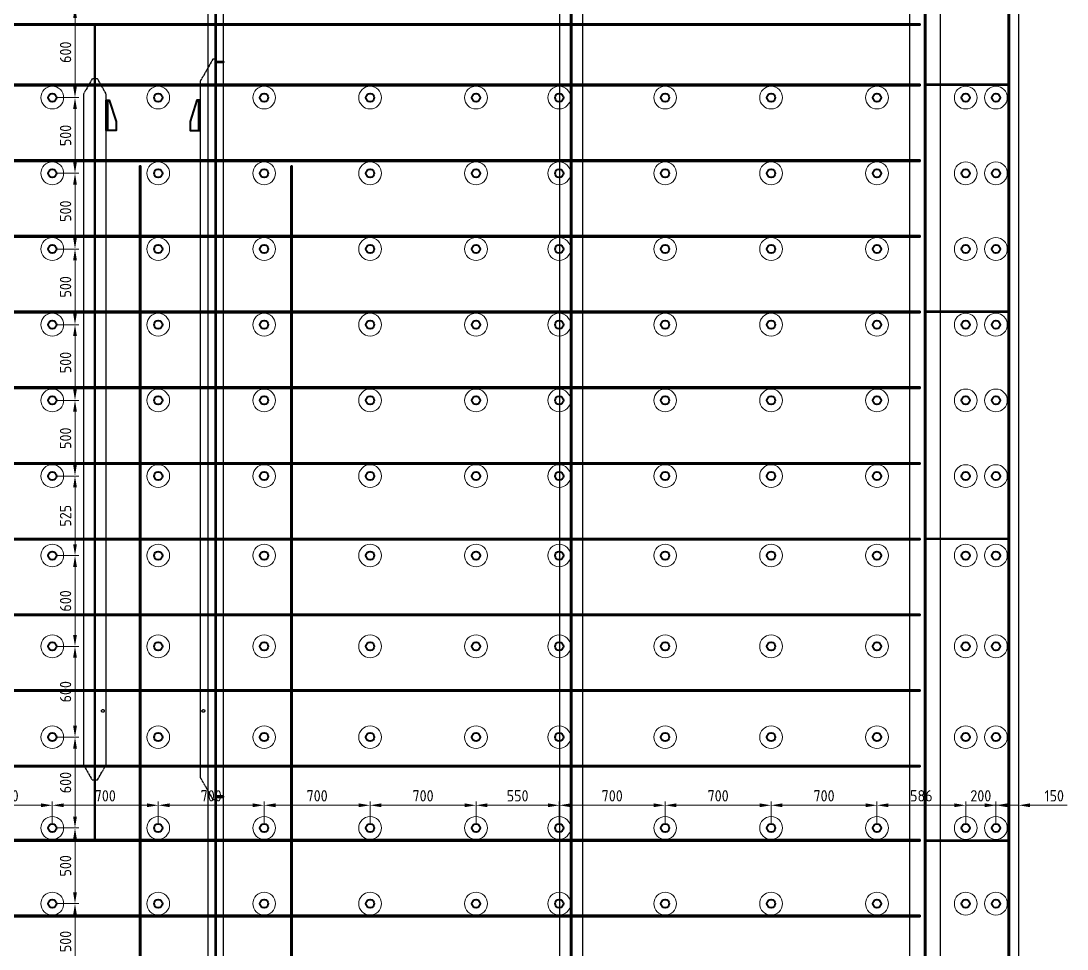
# Model space of a CAD drawing. Header units: millimetres. Extents: x -15442 to 12227, y -1071 to 35649.
# Drawn here: x -9116 to -2202, y 16528 to 22660 of the extents above; entities that cross this region are included whole.
import ezdxf

# ---------------------------------------------------------------- set-up
doc = ezdxf.new("R2010")
doc.units = ezdxf.units.MM
doc.linetypes.add('AM_ISO02W050', pattern=[7.5, 6, -1.5])
doc.linetypes.add('AM_ISO09W050', pattern=[22.5, 12, -1.5, 3, -1.5, 3, -1.5])
for name, color, linetype, lineweight in [('Mechanical-AM_0', 7, 'Continuous', 40), ('Mechanical-AM_11', 3, 'AM_ISO09W050', 25), ('Mechanical-AM_3', 6, 'AM_ISO02W050', 35), ('Mechanical-AM_9', 253, 'Continuous', 0)]:
    doc.layers.add(name, color=color, linetype=linetype, lineweight=lineweight)
doc.styles.get("Standard").update_dxf_attribs({"font": 'ISOCP.SHX'})
doc.dimstyles.new('AM_ISO', dxfattribs={"dimtxt": 3, "dimasz": 3, "dimexe": 1, "dimexo": 1, "dimgap": 1, "dimtad": 1, "dimdec": 0, "dimdsep": 46, "dimtxsty": 'Standard', "dimcen": 0, "dimclrd": 256, "dimclre": 256, "dimclrt": 2, "dimadec": 0, "dimazin": 2, "dimtp": 0.1, "dimtm": 0.1, "dimtfac": 0.71, "dimtdec": 0, "dimtmove": 0, "dimatfit": 3, "dimfxl": 1, "dimtzin": 0, "dimlwd": -1, "dimlwe": -1, "dimarcsym": 1})

# ---------------------------------------------------------------- blocks, each defined once
blk = doc.blocks.new('stop plate-tv')
blk.add_line((200, 9), (0, 9))
blk.add_lwpolyline([(0, 0), (200, 0), (200, 20), (60, 65), (0, 65)], close=True)
blk = doc.blocks.new('*D2071')
at = {"layer": 'Defpoints', "color": 0, "transparency": 16777216}
for p in [(-8908.2, 17478.3), (-9498.2, 17328.3), (-8908.2, 17328.3)]:
    blk.add_point(p, dxfattribs=at)
at = {"layer": 'Mechanical-AM_9', "transparency": 16777216}
for p, q in [((-9498.2, 17353.3), (-9498.2, 17503.3)), ((-8908.2, 17353.3), (-8908.2, 17503.3)), ((-9423.2, 17478.3), (-8983.2, 17478.3))]:
    blk.add_line(p, q, dxfattribs=at)
for points in [[(-9423.2, 17490.8), (-9423.2, 17465.8), (-9498.2, 17478.3)], [(-8983.2, 17490.8), (-8983.2, 17465.8), (-8908.2, 17478.3)]]:
    blk.add_solid(points, dxfattribs=at)
at = {"layer": 'Mechanical-AM_9', "color": 2, "transparency": 16777216, "insert": (-9203.2, 17540.8), "char_height": 75, "attachment_point": 5}
blk.add_mtext('590', dxfattribs=at)
blk = doc.blocks.new('*D2072')
at = {"layer": 'Defpoints', "color": 0, "transparency": 16777216}
for p in [(-8208.2, 17478.3), (-8908.2, 17328.3), (-8208.2, 17328.3)]:
    blk.add_point(p, dxfattribs=at)
at = {"layer": 'Mechanical-AM_9', "transparency": 16777216}
for p, q in [((-8908.2, 17353.3), (-8908.2, 17503.3)), ((-8208.2, 17353.3), (-8208.2, 17503.3)), ((-8833.2, 17478.3), (-8283.2, 17478.3))]:
    blk.add_line(p, q, dxfattribs=at)
for points in [[(-8833.2, 17490.8), (-8833.2, 17465.8), (-8908.2, 17478.3)], [(-8283.2, 17490.8), (-8283.2, 17465.8), (-8208.2, 17478.3)]]:
    blk.add_solid(points, dxfattribs=at)
at = {"layer": 'Mechanical-AM_9', "color": 2, "transparency": 16777216, "insert": (-8558.2, 17540.8), "char_height": 75, "attachment_point": 5}
blk.add_mtext('700', dxfattribs=at)
blk = doc.blocks.new('*D2073')
at = {"layer": 'Defpoints', "color": 0, "transparency": 16777216}
for p in [(-7508.2, 17478.3), (-8208.2, 17328.3), (-7508.2, 17328.3)]:
    blk.add_point(p, dxfattribs=at)
at = {"layer": 'Mechanical-AM_9', "transparency": 16777216}
for p, q in [((-8208.2, 17353.3), (-8208.2, 17503.3)), ((-7508.2, 17353.3), (-7508.2, 17503.3)), ((-8133.2, 17478.3), (-7583.2, 17478.3))]:
    blk.add_line(p, q, dxfattribs=at)
for points in [[(-8133.2, 17490.8), (-8133.2, 17465.8), (-8208.2, 17478.3)], [(-7583.2, 17490.8), (-7583.2, 17465.8), (-7508.2, 17478.3)]]:
    blk.add_solid(points, dxfattribs=at)
at = {"layer": 'Mechanical-AM_9', "color": 2, "transparency": 16777216, "insert": (-7858.2, 17540.8), "char_height": 75, "attachment_point": 5}
blk.add_mtext('700', dxfattribs=at)
blk = doc.blocks.new('*D2074')
at = {"layer": 'Defpoints', "color": 0, "transparency": 16777216}
for p in [(-6808.2, 17478.3), (-7508.2, 17328.3), (-6808.2, 17328.3)]:
    blk.add_point(p, dxfattribs=at)
at = {"layer": 'Mechanical-AM_9', "transparency": 16777216}
for p, q in [((-7508.2, 17353.3), (-7508.2, 17503.3)), ((-6808.2, 17353.3), (-6808.2, 17503.3)), ((-7433.2, 17478.3), (-6883.2, 17478.3))]:
    blk.add_line(p, q, dxfattribs=at)
for points in [[(-7433.2, 17490.8), (-7433.2, 17465.8), (-7508.2, 17478.3)], [(-6883.2, 17490.8), (-6883.2, 17465.8), (-6808.2, 17478.3)]]:
    blk.add_solid(points, dxfattribs=at)
at = {"layer": 'Mechanical-AM_9', "color": 2, "transparency": 16777216, "insert": (-7158.2, 17540.8), "char_height": 75, "attachment_point": 5}
blk.add_mtext('700', dxfattribs=at)
blk = doc.blocks.new('*D2075')
at = {"layer": 'Defpoints', "color": 0, "transparency": 16777216}
for p in [(-6108.2, 17478.3), (-6808.2, 17328.3), (-6108.2, 17328.3)]:
    blk.add_point(p, dxfattribs=at)
at = {"layer": 'Mechanical-AM_9', "transparency": 16777216}
for p, q in [((-6808.2, 17353.3), (-6808.2, 17503.3)), ((-6108.2, 17353.3), (-6108.2, 17503.3)), ((-6733.2, 17478.3), (-6183.2, 17478.3))]:
    blk.add_line(p, q, dxfattribs=at)
for points in [[(-6733.2, 17490.8), (-6733.2, 17465.8), (-6808.2, 17478.3)], [(-6183.2, 17490.8), (-6183.2, 17465.8), (-6108.2, 17478.3)]]:
    blk.add_solid(points, dxfattribs=at)
at = {"layer": 'Mechanical-AM_9', "color": 2, "transparency": 16777216, "insert": (-6458.2, 17540.8), "char_height": 75, "attachment_point": 5}
blk.add_mtext('700', dxfattribs=at)
blk = doc.blocks.new('*D2076')
at = {"layer": 'Defpoints', "color": 0, "transparency": 16777216}
for p in [(-5558.2, 17478.3), (-6108.2, 17328.3), (-5558.2, 17328.3)]:
    blk.add_point(p, dxfattribs=at)
at = {"layer": 'Mechanical-AM_9', "transparency": 16777216}
for p, q in [((-6108.2, 17353.3), (-6108.2, 17503.3)), ((-5558.2, 17353.3), (-5558.2, 17503.3)), ((-6033.2, 17478.3), (-5633.2, 17478.3))]:
    blk.add_line(p, q, dxfattribs=at)
for points in [[(-6033.2, 17490.8), (-6033.2, 17465.8), (-6108.2, 17478.3)], [(-5633.2, 17490.8), (-5633.2, 17465.8), (-5558.2, 17478.3)]]:
    blk.add_solid(points, dxfattribs=at)
at = {"layer": 'Mechanical-AM_9', "color": 2, "transparency": 16777216, "insert": (-5833.2, 17540.8), "char_height": 75, "attachment_point": 5}
blk.add_mtext('550', dxfattribs=at)
blk = doc.blocks.new('*D2077')
at = {"layer": 'Defpoints', "color": 0, "transparency": 16777216}
for p in [(-4858.2, 17478.3), (-5558.2, 17328.3), (-4858.2, 17328.3)]:
    blk.add_point(p, dxfattribs=at)
at = {"layer": 'Mechanical-AM_9', "transparency": 16777216}
for p, q in [((-5558.2, 17353.3), (-5558.2, 17503.3)), ((-4858.2, 17353.3), (-4858.2, 17503.3)), ((-5483.2, 17478.3), (-4933.2, 17478.3))]:
    blk.add_line(p, q, dxfattribs=at)
for points in [[(-5483.2, 17490.8), (-5483.2, 17465.8), (-5558.2, 17478.3)], [(-4933.2, 17490.8), (-4933.2, 17465.8), (-4858.2, 17478.3)]]:
    blk.add_solid(points, dxfattribs=at)
at = {"layer": 'Mechanical-AM_9', "color": 2, "transparency": 16777216, "insert": (-5208.2, 17540.8), "char_height": 75, "attachment_point": 5}
blk.add_mtext('700', dxfattribs=at)
blk = doc.blocks.new('*D2078')
at = {"layer": 'Defpoints', "color": 0, "transparency": 16777216}
for p in [(-4158.2, 17478.3), (-4858.2, 17328.3), (-4158.2, 17328.3)]:
    blk.add_point(p, dxfattribs=at)
at = {"layer": 'Mechanical-AM_9', "transparency": 16777216}
for p, q in [((-4858.2, 17353.3), (-4858.2, 17503.3)), ((-4158.2, 17353.3), (-4158.2, 17503.3)), ((-4783.2, 17478.3), (-4233.2, 17478.3))]:
    blk.add_line(p, q, dxfattribs=at)
for points in [[(-4783.2, 17490.8), (-4783.2, 17465.8), (-4858.2, 17478.3)], [(-4233.2, 17490.8), (-4233.2, 17465.8), (-4158.2, 17478.3)]]:
    blk.add_solid(points, dxfattribs=at)
at = {"layer": 'Mechanical-AM_9', "color": 2, "transparency": 16777216, "insert": (-4508.2, 17540.8), "char_height": 75, "attachment_point": 5}
blk.add_mtext('700', dxfattribs=at)
blk = doc.blocks.new('*D2079')
at = {"layer": 'Defpoints', "color": 0, "transparency": 16777216}
for p in [(-3458.2, 17478.3), (-4158.2, 17328.3), (-3458.2, 17328.3)]:
    blk.add_point(p, dxfattribs=at)
at = {"layer": 'Mechanical-AM_9', "transparency": 16777216}
for p, q in [((-4158.2, 17353.3), (-4158.2, 17503.3)), ((-3458.2, 17353.3), (-3458.2, 17503.3)), ((-4083.2, 17478.3), (-3533.2, 17478.3))]:
    blk.add_line(p, q, dxfattribs=at)
for points in [[(-4083.2, 17490.8), (-4083.2, 17465.8), (-4158.2, 17478.3)], [(-3533.2, 17490.8), (-3533.2, 17465.8), (-3458.2, 17478.3)]]:
    blk.add_solid(points, dxfattribs=at)
at = {"layer": 'Mechanical-AM_9', "color": 2, "transparency": 16777216, "insert": (-3808.2, 17540.8), "char_height": 75, "attachment_point": 5}
blk.add_mtext('700', dxfattribs=at)
blk = doc.blocks.new('*D2080')
at = {"layer": 'Defpoints', "color": 0, "transparency": 16777216}
for p in [(-2872.1, 17478.3), (-3458.2, 17328.3), (-2872.1, 17328.3)]:
    blk.add_point(p, dxfattribs=at)
at = {"layer": 'Mechanical-AM_9', "transparency": 16777216}
for p, q in [((-3458.2, 17353.3), (-3458.2, 17503.3)), ((-2872.1, 17353.3), (-2872.1, 17503.3)), ((-3383.2, 17478.3), (-2947.1, 17478.3))]:
    blk.add_line(p, q, dxfattribs=at)
for points in [[(-3383.2, 17490.8), (-3383.2, 17465.8), (-3458.2, 17478.3)], [(-2947.1, 17490.8), (-2947.1, 17465.8), (-2872.1, 17478.3)]]:
    blk.add_solid(points, dxfattribs=at)
at = {"layer": 'Mechanical-AM_9', "color": 2, "transparency": 16777216, "insert": (-3165.2, 17540.8), "char_height": 75, "attachment_point": 5}
blk.add_mtext('586', dxfattribs=at)
blk = doc.blocks.new('*D2081')
at = {"layer": 'Defpoints', "color": 0, "transparency": 16777216}
for p in [(-2672.1, 17478.3), (-2872.1, 17328.3), (-2672.1, 17328.3)]:
    blk.add_point(p, dxfattribs=at)
at = {"layer": 'Mechanical-AM_9', "transparency": 16777216}
for p, q in [((-2872.1, 17353.3), (-2872.1, 17503.3)), ((-2672.1, 17353.3), (-2672.1, 17503.3)), ((-2947.1, 17478.3), (-3022.1, 17478.3)), ((-2872.1, 17478.3), (-2672.1, 17478.3)), ((-2597.1, 17478.3), (-2522.1, 17478.3))]:
    blk.add_line(p, q, dxfattribs=at)
for points in [[(-2947.1, 17490.8), (-2947.1, 17465.8), (-2872.1, 17478.3)], [(-2597.1, 17490.8), (-2597.1, 17465.8), (-2672.1, 17478.3)]]:
    blk.add_solid(points, dxfattribs=at)
at = {"layer": 'Mechanical-AM_9', "color": 2, "transparency": 16777216, "insert": (-2772.1, 17540.8), "char_height": 75, "attachment_point": 5}
blk.add_mtext('200', dxfattribs=at)
blk = doc.blocks.new('*D2082')
at = {"layer": 'Defpoints', "color": 0, "transparency": 16777216}
for p in [(-2522.1, 17478.3), (-2672.1, 17328.3), (-2522.1, 17328.3)]:
    blk.add_point(p, dxfattribs=at)
at = {"layer": 'Mechanical-AM_9', "transparency": 16777216}
for p, q in [((-2672.1, 17353.3), (-2672.1, 17503.3)), ((-2522.1, 17353.3), (-2522.1, 17503.3)), ((-2747.1, 17478.3), (-2822.1, 17478.3)), ((-2672.1, 17478.3), (-2522.1, 17478.3)), ((-2447.1, 17478.3), (-2202, 17478.3))]:
    blk.add_line(p, q, dxfattribs=at)
for points in [[(-2747.1, 17490.8), (-2747.1, 17465.8), (-2672.1, 17478.3)], [(-2447.1, 17490.8), (-2447.1, 17465.8), (-2522.1, 17478.3)]]:
    blk.add_solid(points, dxfattribs=at)
at = {"layer": 'Mechanical-AM_9', "color": 2, "transparency": 16777216, "insert": (-2287.1, 17540.8), "char_height": 75, "attachment_point": 5}
blk.add_mtext('150', dxfattribs=at)
blk = doc.blocks.new('*D2096')
at = {"layer": 'Defpoints', "color": 0, "transparency": 16777216}
for p in [(-8908.2, 16828.3), (-8758.2, 16828.3), (-8908.2, 16328.3)]:
    blk.add_point(p, dxfattribs=at)
at = {"layer": 'Mechanical-AM_9', "transparency": 16777216}
for p, q in [((-8883.2, 16828.3), (-8733.2, 16828.3)), ((-8758.2, 16403.3), (-8758.2, 16753.3)), ((-8883.2, 16328.3), (-8733.2, 16328.3))]:
    blk.add_line(p, q, dxfattribs=at)
for points in [[(-8770.7, 16753.3), (-8745.7, 16753.3), (-8758.2, 16828.3)], [(-8770.7, 16403.3), (-8745.7, 16403.3), (-8758.2, 16328.3)]]:
    blk.add_solid(points, dxfattribs=at)
at = {"layer": 'Mechanical-AM_9', "color": 2, "transparency": 16777216, "insert": (-8820.7, 16578.3), "char_height": 75, "attachment_point": 5, "rotation": 90}
blk.add_mtext('500', dxfattribs=at)
blk = doc.blocks.new('*D2097')
at = {"layer": 'Defpoints', "color": 0, "transparency": 16777216}
for p in [(-8908.2, 17328.3), (-8758.2, 17328.3), (-8908.2, 16828.3)]:
    blk.add_point(p, dxfattribs=at)
at = {"layer": 'Mechanical-AM_9', "transparency": 16777216}
for p, q in [((-8883.2, 17328.3), (-8733.2, 17328.3)), ((-8758.2, 16903.3), (-8758.2, 17253.3)), ((-8883.2, 16828.3), (-8733.2, 16828.3))]:
    blk.add_line(p, q, dxfattribs=at)
for points in [[(-8770.7, 17253.3), (-8745.7, 17253.3), (-8758.2, 17328.3)], [(-8770.7, 16903.3), (-8745.7, 16903.3), (-8758.2, 16828.3)]]:
    blk.add_solid(points, dxfattribs=at)
at = {"layer": 'Mechanical-AM_9', "color": 2, "transparency": 16777216, "insert": (-8820.7, 17078.3), "char_height": 75, "attachment_point": 5, "rotation": 90}
blk.add_mtext('500', dxfattribs=at)
blk = doc.blocks.new('*D2098')
at = {"layer": 'Defpoints', "color": 0, "transparency": 16777216}
for p in [(-8908.2, 17928.3), (-8758.2, 17928.3), (-8908.2, 17328.3)]:
    blk.add_point(p, dxfattribs=at)
at = {"layer": 'Mechanical-AM_9', "transparency": 16777216}
for p, q in [((-8883.2, 17928.3), (-8733.2, 17928.3)), ((-8758.2, 17403.3), (-8758.2, 17853.3)), ((-8883.2, 17328.3), (-8733.2, 17328.3))]:
    blk.add_line(p, q, dxfattribs=at)
for points in [[(-8770.7, 17853.3), (-8745.7, 17853.3), (-8758.2, 17928.3)], [(-8770.7, 17403.3), (-8745.7, 17403.3), (-8758.2, 17328.3)]]:
    blk.add_solid(points, dxfattribs=at)
at = {"layer": 'Mechanical-AM_9', "color": 2, "transparency": 16777216, "insert": (-8820.7, 17628.3), "char_height": 75, "attachment_point": 5, "rotation": 90}
blk.add_mtext('600', dxfattribs=at)
blk = doc.blocks.new('*D2099')
at = {"layer": 'Defpoints', "color": 0, "transparency": 16777216}
for p in [(-8908.2, 18528.3), (-8758.2, 18528.3), (-8908.2, 17928.3)]:
    blk.add_point(p, dxfattribs=at)
at = {"layer": 'Mechanical-AM_9', "transparency": 16777216}
for p, q in [((-8883.2, 18528.3), (-8733.2, 18528.3)), ((-8758.2, 18003.3), (-8758.2, 18453.3)), ((-8883.2, 17928.3), (-8733.2, 17928.3))]:
    blk.add_line(p, q, dxfattribs=at)
for points in [[(-8770.7, 18453.3), (-8745.7, 18453.3), (-8758.2, 18528.3)], [(-8770.7, 18003.3), (-8745.7, 18003.3), (-8758.2, 17928.3)]]:
    blk.add_solid(points, dxfattribs=at)
at = {"layer": 'Mechanical-AM_9', "color": 2, "transparency": 16777216, "insert": (-8820.7, 18228.3), "char_height": 75, "attachment_point": 5, "rotation": 90}
blk.add_mtext('600', dxfattribs=at)
blk = doc.blocks.new('*D2100')
at = {"layer": 'Defpoints', "color": 0, "transparency": 16777216}
for p in [(-8908.2, 19128.3), (-8758.2, 19128.3), (-8908.2, 18528.3)]:
    blk.add_point(p, dxfattribs=at)
at = {"layer": 'Mechanical-AM_9', "transparency": 16777216}
for p, q in [((-8883.2, 19128.3), (-8733.2, 19128.3)), ((-8758.2, 18603.3), (-8758.2, 19053.3)), ((-8883.2, 18528.3), (-8733.2, 18528.3))]:
    blk.add_line(p, q, dxfattribs=at)
for points in [[(-8770.7, 19053.3), (-8745.7, 19053.3), (-8758.2, 19128.3)], [(-8770.7, 18603.3), (-8745.7, 18603.3), (-8758.2, 18528.3)]]:
    blk.add_solid(points, dxfattribs=at)
at = {"layer": 'Mechanical-AM_9', "color": 2, "transparency": 16777216, "insert": (-8820.7, 18828.3), "char_height": 75, "attachment_point": 5, "rotation": 90}
blk.add_mtext('600', dxfattribs=at)
blk = doc.blocks.new('*D2101')
at = {"layer": 'Defpoints', "color": 0, "transparency": 16777216}
for p in [(-8908.2, 19653.3), (-8758.2, 19653.3), (-8908.2, 19128.3)]:
    blk.add_point(p, dxfattribs=at)
at = {"layer": 'Mechanical-AM_9', "transparency": 16777216}
for p, q in [((-8883.2, 19653.3), (-8733.2, 19653.3)), ((-8758.2, 19203.3), (-8758.2, 19578.3)), ((-8883.2, 19128.3), (-8733.2, 19128.3))]:
    blk.add_line(p, q, dxfattribs=at)
for points in [[(-8770.7, 19578.3), (-8745.7, 19578.3), (-8758.2, 19653.3)], [(-8770.7, 19203.3), (-8745.7, 19203.3), (-8758.2, 19128.3)]]:
    blk.add_solid(points, dxfattribs=at)
at = {"layer": 'Mechanical-AM_9', "color": 2, "transparency": 16777216, "insert": (-8820.7, 19390.8), "char_height": 75, "attachment_point": 5, "rotation": 90}
blk.add_mtext('525', dxfattribs=at)
blk = doc.blocks.new('*D2102')
at = {"layer": 'Defpoints', "color": 0, "transparency": 16777216}
for p in [(-8908.2, 20153.3), (-8758.2, 20153.3), (-8908.2, 19653.3)]:
    blk.add_point(p, dxfattribs=at)
at = {"layer": 'Mechanical-AM_9', "transparency": 16777216}
for p, q in [((-8883.2, 20153.3), (-8733.2, 20153.3)), ((-8758.2, 19728.3), (-8758.2, 20078.3)), ((-8883.2, 19653.3), (-8733.2, 19653.3))]:
    blk.add_line(p, q, dxfattribs=at)
for points in [[(-8770.7, 20078.3), (-8745.7, 20078.3), (-8758.2, 20153.3)], [(-8770.7, 19728.3), (-8745.7, 19728.3), (-8758.2, 19653.3)]]:
    blk.add_solid(points, dxfattribs=at)
at = {"layer": 'Mechanical-AM_9', "color": 2, "transparency": 16777216, "insert": (-8820.7, 19903.3), "char_height": 75, "attachment_point": 5, "rotation": 90}
blk.add_mtext('500', dxfattribs=at)
blk = doc.blocks.new('*D2103')
at = {"layer": 'Defpoints', "color": 0, "transparency": 16777216}
for p in [(-8908.2, 20653.3), (-8758.2, 20653.3), (-8908.2, 20153.3)]:
    blk.add_point(p, dxfattribs=at)
at = {"layer": 'Mechanical-AM_9', "transparency": 16777216}
for p, q in [((-8883.2, 20653.3), (-8733.2, 20653.3)), ((-8758.2, 20228.3), (-8758.2, 20578.3)), ((-8883.2, 20153.3), (-8733.2, 20153.3))]:
    blk.add_line(p, q, dxfattribs=at)
for points in [[(-8770.7, 20578.3), (-8745.7, 20578.3), (-8758.2, 20653.3)], [(-8770.7, 20228.3), (-8745.7, 20228.3), (-8758.2, 20153.3)]]:
    blk.add_solid(points, dxfattribs=at)
at = {"layer": 'Mechanical-AM_9', "color": 2, "transparency": 16777216, "insert": (-8820.7, 20403.3), "char_height": 75, "attachment_point": 5, "rotation": 90}
blk.add_mtext('500', dxfattribs=at)
blk = doc.blocks.new('*D2104')
at = {"layer": 'Defpoints', "color": 0, "transparency": 16777216}
for p in [(-8908.2, 21153.3), (-8758.2, 21153.3), (-8908.2, 20653.3)]:
    blk.add_point(p, dxfattribs=at)
at = {"layer": 'Mechanical-AM_9', "transparency": 16777216}
for p, q in [((-8883.2, 21153.3), (-8733.2, 21153.3)), ((-8758.2, 20728.3), (-8758.2, 21078.3)), ((-8883.2, 20653.3), (-8733.2, 20653.3))]:
    blk.add_line(p, q, dxfattribs=at)
for points in [[(-8770.7, 21078.3), (-8745.7, 21078.3), (-8758.2, 21153.3)], [(-8770.7, 20728.3), (-8745.7, 20728.3), (-8758.2, 20653.3)]]:
    blk.add_solid(points, dxfattribs=at)
at = {"layer": 'Mechanical-AM_9', "color": 2, "transparency": 16777216, "insert": (-8820.7, 20903.3), "char_height": 75, "attachment_point": 5, "rotation": 90}
blk.add_mtext('500', dxfattribs=at)
blk = doc.blocks.new('*D2105')
at = {"layer": 'Defpoints', "color": 0, "transparency": 16777216}
for p in [(-8908.2, 21653.3), (-8758.2, 21653.3), (-8908.2, 21153.3)]:
    blk.add_point(p, dxfattribs=at)
at = {"layer": 'Mechanical-AM_9', "transparency": 16777216}
for p, q in [((-8883.2, 21653.3), (-8733.2, 21653.3)), ((-8758.2, 21228.3), (-8758.2, 21578.3)), ((-8883.2, 21153.3), (-8733.2, 21153.3))]:
    blk.add_line(p, q, dxfattribs=at)
for points in [[(-8770.7, 21578.3), (-8745.7, 21578.3), (-8758.2, 21653.3)], [(-8770.7, 21228.3), (-8745.7, 21228.3), (-8758.2, 21153.3)]]:
    blk.add_solid(points, dxfattribs=at)
at = {"layer": 'Mechanical-AM_9', "color": 2, "transparency": 16777216, "insert": (-8820.7, 21403.3), "char_height": 75, "attachment_point": 5, "rotation": 90}
blk.add_mtext('500', dxfattribs=at)
blk = doc.blocks.new('*D2106')
at = {"layer": 'Defpoints', "color": 0, "transparency": 16777216}
for p in [(-8908.2, 22153.3), (-8758.2, 22153.3), (-8908.2, 21653.3)]:
    blk.add_point(p, dxfattribs=at)
at = {"layer": 'Mechanical-AM_9', "transparency": 16777216}
for p, q in [((-8883.2, 22153.3), (-8733.2, 22153.3)), ((-8758.2, 21728.3), (-8758.2, 22078.3)), ((-8883.2, 21653.3), (-8733.2, 21653.3))]:
    blk.add_line(p, q, dxfattribs=at)
for points in [[(-8770.7, 22078.3), (-8745.7, 22078.3), (-8758.2, 22153.3)], [(-8770.7, 21728.3), (-8745.7, 21728.3), (-8758.2, 21653.3)]]:
    blk.add_solid(points, dxfattribs=at)
at = {"layer": 'Mechanical-AM_9', "color": 2, "transparency": 16777216, "insert": (-8820.7, 21903.3), "char_height": 75, "attachment_point": 5, "rotation": 90}
blk.add_mtext('500', dxfattribs=at)
blk = doc.blocks.new('*D2107')
at = {"layer": 'Defpoints', "color": 0, "transparency": 16777216}
for p in [(-8908.2, 22753.3), (-8758.2, 22753.3), (-8908.2, 22153.3)]:
    blk.add_point(p, dxfattribs=at)
at = {"layer": 'Mechanical-AM_9', "transparency": 16777216}
for p, q in [((-8883.2, 22753.3), (-8733.2, 22753.3)), ((-8758.2, 22228.3), (-8758.2, 22678.3)), ((-8883.2, 22153.3), (-8733.2, 22153.3))]:
    blk.add_line(p, q, dxfattribs=at)
for points in [[(-8770.7, 22678.3), (-8745.7, 22678.3), (-8758.2, 22753.3)], [(-8770.7, 22228.3), (-8745.7, 22228.3), (-8758.2, 22153.3)]]:
    blk.add_solid(points, dxfattribs=at)
at = {"layer": 'Mechanical-AM_9', "color": 2, "transparency": 16777216, "insert": (-8820.7, 22453.3), "char_height": 75, "attachment_point": 5, "rotation": 90}
blk.add_mtext('600', dxfattribs=at)
blk = doc.blocks.new('PNL_01_2_2_L.H_4', base_point=(-15292.1, 10174.2))
for centre in [(-8908.2, 22153.3), (-8208.2, 22153.3), (-7508.2, 22153.3), (-6808.2, 22153.3), (-6108.2, 22153.3), (-5558.2, 22153.3), (-4858.2, 22153.3), (-4158.2, 22153.3), (-3458.2, 22153.3), (-2872.1, 22153.3), (-2672.1, 22153.3), (-8908.2, 21653.3), (-8208.2, 21653.3), (-7508.2, 21653.3), (-6808.2, 21653.3), (-6108.2, 21653.3), (-5558.2, 21653.3), (-4858.2, 21653.3), (-4158.2, 21653.3), (-3458.2, 21653.3), (-2872.1, 21653.3), (-2672.1, 21653.3), (-8908.2, 21153.3), (-8208.2, 21153.3), (-7508.2, 21153.3), (-6808.2, 21153.3), (-6108.2, 21153.3), (-5558.2, 21153.3), (-4858.2, 21153.3), (-4158.2, 21153.3), (-3458.2, 21153.3), (-2872.1, 21153.3), (-2672.1, 21153.3), (-8908.2, 20653.3), (-8208.2, 20653.3), (-7508.2, 20653.3), (-6808.2, 20653.3), (-6108.2, 20653.3), (-5558.2, 20653.3), (-4858.2, 20653.3), (-4158.2, 20653.3), (-3458.2, 20653.3), (-2872.1, 20653.3), (-2672.1, 20653.3), (-8908.2, 20153.3), (-8208.2, 20153.3), (-7508.2, 20153.3), (-6808.2, 20153.3), (-6108.2, 20153.3), (-5558.2, 20153.3), (-4858.2, 20153.3), (-4158.2, 20153.3), (-3458.2, 20153.3), (-2872.1, 20153.3), (-2672.1, 20153.3), (-8908.2, 19653.3), (-8208.2, 19653.3), (-7508.2, 19653.3), (-6808.2, 19653.3), (-6108.2, 19653.3), (-5558.2, 19653.3), (-4858.2, 19653.3), (-4158.2, 19653.3), (-3458.2, 19653.3), (-2872.1, 19653.3), (-2672.1, 19653.3), (-8908.2, 19128.3), (-8208.2, 19128.3), (-7508.2, 19128.3), (-6808.2, 19128.3), (-6108.2, 19128.3), (-5558.2, 19128.3), (-4858.2, 19128.3), (-4158.2, 19128.3), (-3458.2, 19128.3), (-2872.1, 19128.3), (-2672.1, 19128.3), (-8908.2, 18528.3), (-8208.2, 18528.3), (-7508.2, 18528.3), (-6808.2, 18528.3), (-6108.2, 18528.3), (-5558.2, 18528.3), (-4858.2, 18528.3), (-4158.2, 18528.3), (-3458.2, 18528.3), (-2872.1, 18528.3), (-2672.1, 18528.3), (-8908.2, 17928.3), (-8208.2, 17928.3), (-7508.2, 17928.3), (-6808.2, 17928.3), (-6108.2, 17928.3), (-5558.2, 17928.3), (-4858.2, 17928.3), (-4158.2, 17928.3), (-3458.2, 17928.3), (-2872.1, 17928.3), (-2672.1, 17928.3), (-8908.2, 17328.3), (-8208.2, 17328.3), (-7508.2, 17328.3), (-6808.2, 17328.3), (-6108.2, 17328.3), (-5558.2, 17328.3), (-4858.2, 17328.3), (-4158.2, 17328.3), (-3458.2, 17328.3), (-2872.1, 17328.3), (-2672.1, 17328.3), (-8908.2, 16828.3), (-8208.2, 16828.3), (-7508.2, 16828.3), (-6808.2, 16828.3), (-6108.2, 16828.3), (-5558.2, 16828.3), (-4858.2, 16828.3), (-4158.2, 16828.3), (-3458.2, 16828.3), (-2872.1, 16828.3), (-2672.1, 16828.3)]:
    blk.add_circle(centre, 27.5)
at = {"layer": 'Mechanical-AM_9'}
for centre in [(-8908.2, 22153.3), (-8208.2, 22153.3), (-7508.2, 22153.3), (-6808.2, 22153.3), (-6108.2, 22153.3), (-5558.2, 22153.3), (-4858.2, 22153.3), (-4158.2, 22153.3), (-3458.2, 22153.3), (-2872.1, 22153.3), (-2672.1, 22153.3), (-8908.2, 21653.3), (-8208.2, 21653.3), (-7508.2, 21653.3), (-6808.2, 21653.3), (-6108.2, 21653.3), (-5558.2, 21653.3), (-4858.2, 21653.3), (-4158.2, 21653.3), (-3458.2, 21653.3), (-2872.1, 21653.3), (-2672.1, 21653.3), (-8908.2, 21153.3), (-8208.2, 21153.3), (-7508.2, 21153.3), (-6808.2, 21153.3), (-6108.2, 21153.3), (-5558.2, 21153.3), (-4858.2, 21153.3), (-4158.2, 21153.3), (-3458.2, 21153.3), (-2872.1, 21153.3), (-2672.1, 21153.3), (-8908.2, 20653.3), (-8208.2, 20653.3), (-7508.2, 20653.3), (-6808.2, 20653.3), (-6108.2, 20653.3), (-5558.2, 20653.3), (-4858.2, 20653.3), (-4158.2, 20653.3), (-3458.2, 20653.3), (-2872.1, 20653.3), (-2672.1, 20653.3), (-8908.2, 20153.3), (-8208.2, 20153.3), (-7508.2, 20153.3), (-6808.2, 20153.3), (-6108.2, 20153.3), (-5558.2, 20153.3), (-4858.2, 20153.3), (-4158.2, 20153.3), (-3458.2, 20153.3), (-2872.1, 20153.3), (-2672.1, 20153.3), (-8908.2, 19653.3), (-8208.2, 19653.3), (-7508.2, 19653.3), (-6808.2, 19653.3), (-6108.2, 19653.3), (-5558.2, 19653.3), (-4858.2, 19653.3), (-4158.2, 19653.3), (-3458.2, 19653.3), (-2872.1, 19653.3), (-2672.1, 19653.3), (-8908.2, 19128.3), (-8208.2, 19128.3), (-7508.2, 19128.3), (-6808.2, 19128.3), (-6108.2, 19128.3), (-5558.2, 19128.3), (-4858.2, 19128.3), (-4158.2, 19128.3), (-3458.2, 19128.3), (-2872.1, 19128.3), (-2672.1, 19128.3), (-8908.2, 18528.3), (-8208.2, 18528.3), (-7508.2, 18528.3), (-6808.2, 18528.3), (-6108.2, 18528.3), (-5558.2, 18528.3), (-4858.2, 18528.3), (-4158.2, 18528.3), (-3458.2, 18528.3), (-2872.1, 18528.3), (-2672.1, 18528.3), (-8908.2, 17928.3), (-8208.2, 17928.3), (-7508.2, 17928.3), (-6808.2, 17928.3), (-6108.2, 17928.3), (-5558.2, 17928.3), (-4858.2, 17928.3), (-4158.2, 17928.3), (-3458.2, 17928.3), (-2872.1, 17928.3), (-2672.1, 17928.3), (-8908.2, 17328.3), (-8208.2, 17328.3), (-7508.2, 17328.3), (-6808.2, 17328.3), (-6108.2, 17328.3), (-5558.2, 17328.3), (-4858.2, 17328.3), (-4158.2, 17328.3), (-3458.2, 17328.3), (-2872.1, 17328.3), (-2672.1, 17328.3), (-8908.2, 16828.3), (-8208.2, 16828.3), (-7508.2, 16828.3), (-6808.2, 16828.3), (-6108.2, 16828.3), (-5558.2, 16828.3), (-4858.2, 16828.3), (-4158.2, 16828.3), (-3458.2, 16828.3), (-2872.1, 16828.3), (-2672.1, 16828.3)]:
    blk.add_circle(centre, 75, dxfattribs=at)
for p1, p2, distance, picture, middle in [((-8908.2, 22153.3), (-8908.2, 22753.3), -150, '*D2107', (-8820.7, 22453.3)), ((-8908.2, 21653.3), (-8908.2, 22153.3), -150, '*D2106', (-8820.7, 21903.3)), ((-8908.2, 21153.3), (-8908.2, 21653.3), -150, '*D2105', (-8820.7, 21403.3)), ((-8908.2, 20653.3), (-8908.2, 21153.3), -150, '*D2104', (-8820.7, 20903.3)), ((-8908.2, 20153.3), (-8908.2, 20653.3), -150, '*D2103', (-8820.7, 20403.3)), ((-8908.2, 19653.3), (-8908.2, 20153.3), -150, '*D2102', (-8820.7, 19903.3)), ((-8908.2, 19128.3), (-8908.2, 19653.3), -150, '*D2101', (-8820.7, 19390.8)), ((-8908.2, 18528.3), (-8908.2, 19128.3), -150, '*D2100', (-8820.7, 18828.3)), ((-8908.2, 17928.3), (-8908.2, 18528.3), -150, '*D2099', (-8820.7, 18228.3)), ((-8908.2, 17328.3), (-8908.2, 17928.3), -150, '*D2098', (-8820.7, 17628.3)), ((-9498.2, 17328.3), (-8908.2, 17328.3), 150, '*D2071', (-9203.2, 17540.8)), ((-8908.2, 17328.3), (-8208.2, 17328.3), 150, '*D2072', (-8558.2, 17540.8)), ((-8208.2, 17328.3), (-7508.2, 17328.3), 150, '*D2073', (-7858.2, 17540.8)), ((-7508.2, 17328.3), (-6808.2, 17328.3), 150, '*D2074', (-7158.2, 17540.8)), ((-6808.2, 17328.3), (-6108.2, 17328.3), 150, '*D2075', (-6458.2, 17540.8)), ((-6108.2, 17328.3), (-5558.2, 17328.3), 150, '*D2076', (-5833.2, 17540.8)), ((-5558.2, 17328.3), (-4858.2, 17328.3), 150, '*D2077', (-5208.2, 17540.8)), ((-4858.2, 17328.3), (-4158.2, 17328.3), 150, '*D2078', (-4508.2, 17540.8)), ((-4158.2, 17328.3), (-3458.2, 17328.3), 150, '*D2079', (-3808.2, 17540.8)), ((-3458.2, 17328.3), (-2872.1, 17328.3), 150, '*D2080', (-3165.2, 17540.8)), ((-2872.1, 17328.3), (-2672.1, 17328.3), 150, '*D2081', (-2772.1, 17540.8)), ((-2672.1, 17328.3), (-2522.1, 17328.3), 150, '*D2082', (-2287.1, 17540.8)), ((-8908.2, 16828.3), (-8908.2, 17328.3), -150, '*D2097', (-8820.7, 17078.3)), ((-8908.2, 16328.3), (-8908.2, 16828.3), -150, '*D2096', (-8820.7, 16578.3))]:
    dim = blk.add_aligned_dim(p1=p1, p2=p2, distance=distance, dimstyle='AM_ISO', override={"dimscale": 25}, dxfattribs=at)
    dim.commit()
    dim.dimension.update_dxf_attribs({"geometry": picture, "text_midpoint": middle})

msp = doc.modelspace()

# ---------------------------------------------------------------- linework, layer by layer
msp.add_lwpolyline([(-14757.1, 24404.2), (-3107.1, 24404.2), (-3107.1, 23959.2, 0.414214), (-3077.1, 23929.2), (-2522.1, 23929.2), (-2522.1, 10389.2), (-3077.1, 10389.2, 0.414214), (-3107.1, 10359.2), (-3107.1, 10174.2), (-14757.1, 10174.2), (-14757.1, 10359.2, 0.414214), (-14787.1, 10389.2), (-15292.1, 10389.2), (-15292.1, 23929.2), (-14787.1, 23929.2, 0.414214), (-14757.1, 23959.2)], format="xyb", close=True)
at = {"layer": 'Mechanical-AM_0', "linetype": 'AM_ISO02W050'}
for points in [[(-5482.1, 23830.7), (-5476.1, 23830.7), (-5476.1, 10747.7), (-5482.1, 10747.7)], [(-3143.1, 23664.2), (-3137.1, 23664.2), (-3137.1, 10914.2), (-3143.1, 10914.2)], [(-7832.1, 12401.7), (-7826.1, 12401.7), (-7826.1, 23326.7), (-7832.1, 23326.7)], [(-8624.1, 17251.2), (-8624.1, 22631.7), (-8630.1, 22631.7), (-8630.1, 17251.2)], [(-7776.1, 22391.7), (-7776.1, 22385.7), (-7826.1, 22385.7), (-7826.1, 22391.7)], [(-3137.1, 22241.7), (-2592.1, 22241.7), (-2592.1, 22235.7), (-3137.1, 22235.7)], [(-3137.1, 20741.7), (-2592.1, 20741.7), (-2592.1, 20735.7), (-3137.1, 20735.7)], [(-3137.1, 19241.7), (-2592.1, 19241.7), (-2592.1, 19235.7), (-3137.1, 19235.7)], [(-7775.9, 17531.7), (-7775.9, 17537.7), (-7825.9, 17537.7), (-7825.9, 17531.7)], [(-3137.1, 17247.7), (-2592.1, 17247.7), (-2592.1, 17241.7), (-3137.1, 17241.7)]]:
    msp.add_lwpolyline(points, close=True, dxfattribs=at)
at = {"layer": 'Mechanical-AM_11', "color": 3}
for points in [[(-7879.1, 11770.8), (-7849.6, 11860.7), (-7849.6, 11960.7), (-7879.1, 12050.6), (-7879.1, 23713.7), (-7779.1, 23713.7), (-7779.1, 12050.6), (-7749.6, 11960.7), (-7749.6, 11860.7), (-7779.1, 11770.8), (-7779.1, 10899.2), (-7879.1, 10899.2)], [(-5404.1, 10919.7), (-5554.1, 10919.7), (-5554.1, 23658.7), (-5404.1, 23658.7)], [(-3040.1, 12374), (-3240.1, 12374), (-3240.1, 23303.7), (-3040.1, 23303.7)], [(-7832.1, 22406.7), (-7847.1, 22406.7), (-7932.1, 22259.5), (-7932.1, 17664), (-7847.1, 17516.7), (-7832.1, 17516.7)], [(-8552.1, 22178), (-8609.1, 22276.7), (-8645.1, 22276.7), (-8702.1, 22178), (-8702.1, 17745.5), (-8645.1, 17646.7), (-8609.1, 17646.7), (-8552.1, 17745.5)]]:
    msp.add_lwpolyline(points, close=True, dxfattribs=at)
at = {"layer": 'Mechanical-AM_11'}
for centre in [(-8574.1, 18101.7), (-7910.1, 18101.7)]:
    msp.add_circle(centre, 9, dxfattribs=at)
at = {"layer": 'Mechanical-AM_3', "color": 30, "linetype": 'AM_ISO02W050'}
for points in [[(-2582.1, 10434.2), (-2592.1, 10434.2), (-2592.1, 23851.7), (-2582.1, 23851.7)], [(-3173.1, 22641.7), (-14691.1, 22641.7), (-14691.1, 22631.7), (-3173.1, 22631.7)], [(-3173.1, 22241.7), (-14691.1, 22241.7), (-14691.1, 22231.7), (-3173.1, 22231.7)], [(-3173.1, 21741.7), (-14691.1, 21741.7), (-14691.1, 21731.7), (-3173.1, 21731.7)], [(-3173.1, 21241.7), (-14691.1, 21241.7), (-14691.1, 21231.7), (-3173.1, 21231.7)], [(-3173.1, 20741.7), (-14691.1, 20741.7), (-14691.1, 20731.7), (-3173.1, 20731.7)], [(-3173.1, 20241.7), (-14691.1, 20241.7), (-14691.1, 20231.7), (-3173.1, 20231.7)], [(-3173.1, 19741.7), (-14691.1, 19741.7), (-14691.1, 19731.7), (-3173.1, 19731.7)], [(-3173.1, 19241.7), (-14691.1, 19241.7), (-14691.1, 19231.7), (-3173.1, 19231.7)], [(-3173.1, 18741.7), (-14691.1, 18741.7), (-14691.1, 18731.7), (-3173.1, 18731.7)], [(-3173.1, 18241.7), (-14691.1, 18241.7), (-14691.1, 18231.7), (-3173.1, 18231.7)], [(-3173.1, 17741.2), (-14691.1, 17741.2), (-14691.1, 17731.2), (-3173.1, 17731.2)], [(-3173.1, 17251.2), (-14691.1, 17251.2), (-14691.1, 17241.2), (-3173.1, 17241.2)], [(-3173.1, 16751.7), (-14691.1, 16751.7), (-14691.1, 16741.7), (-3173.1, 16741.7)]]:
    msp.add_lwpolyline(points, close=True, dxfattribs=at)
at = {"layer": 'Mechanical-AM_3', "color": 6, "linetype": 'AM_ISO02W050'}
for points in [[(-8332.1, 13281.7), (-8332.1, 21701.7), (-8324.1, 21701.7), (-8324.1, 13281.7)], [(-7324.1, 13281.7), (-7324.1, 21701.7), (-7332.1, 21701.7), (-7332.1, 13281.7)]]:
    msp.add_lwpolyline(points, close=True, dxfattribs=at)

# ---------------------------------------------------------------- block references
at = {"layer": 'Mechanical-AM_0'}
msp.add_blockref('PNL_01_2_2_L.H_4', (-15292.1, 10174.2), dxfattribs=at)
at = {"layer": 'Mechanical-AM_0', "xscale": -1, "rotation": 270}
msp.add_blockref('stop plate-tv', (-8552.1, 21936.7), dxfattribs=at)
at = {"layer": 'Mechanical-AM_0', "rotation": 90}
msp.add_blockref('stop plate-tv', (-7932.1, 21936.7), dxfattribs=at)

doc.saveas('drawing.dxf')
